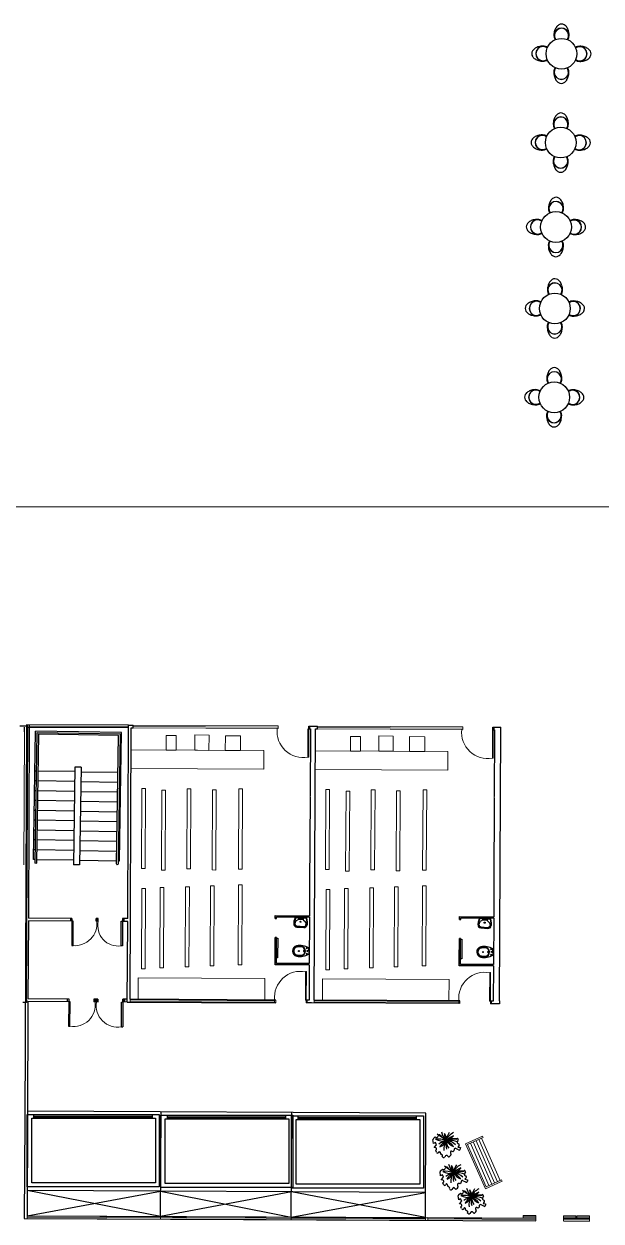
# Model space of a CAD drawing. Header units: metres. Extents: x 322294 to 7190115, y 7390841 to 10157759.
# Drawn here: x 323160.45 to 323179.22, y 7393271.22 to 7393310.15 of the extents above; entities that cross this region are included whole.
import ezdxf

# ---------------------------------------------------------------- set-up
doc = ezdxf.new("R2010")
doc.units = ezdxf.units.M
doc.layers.get('0').update_dxf_attribs({"lineweight": 18})
for name, color, linetype, lineweight in [('352_HIDROG_INTERM_TOP', 4, 'Continuous', 18), ('ESQUADRIA', 2, 'Continuous', 15), ('linagrossa', 7, 'Continuous', 25), ('MÓVEIS', 7, 'Continuous', 13), ('PISO', 254, 'Continuous', 9), ('VIDRO', 4, 'Continuous', 15)]:
    doc.layers.add(name, color=color, linetype=linetype, lineweight=lineweight)
for name, color, linetype in [('Alvenaria', 6, 'Continuous'), ('Corrimão', 1, 'Continuous'), ('greeb', 92, 'Continuous'), ('HIDRAULICA', 3, 'Continuous'), ('Mobiliário', 1, 'Continuous'), ('Mobiliário 2', 2, 'Continuous'), ('PECAS', 2, 'Continuous')]:
    doc.layers.add(name, color=color, linetype=linetype)

# ---------------------------------------------------------------- blocks, each defined once
blk = doc.blocks.new('new block.dwg vaso sanitario')
at = {"layer": 'PECAS', "color": 0}
for q in [(0, 95.742742), (0, -95.742742)]:
    blk.add_line((0, 0), q, dxfattribs=at)
for centre, radius in [((40.000002, 0), 17.500001), ((62.500003, 91.500003), 17.500001), ((325.000014, 0), 15.000001), ((62.500003, -91.500004), 17.500001)]:
    blk.add_circle(centre, radius, dxfattribs=at)
for centre, radius, start, end in [((7.500001, 95.742742), 7.5, 120.612911, 180), ((281.877309, -367.965429), 546.302538, 78.038978, 120.612911), ((257.500011, 0), 145.000006, 94.115245, 180), ((257.500011, 0), 145.000006, 180, 265.884755), ((257.500011, 0), 138.500006, 94.115245, 180), ((257.500011, 0), 138.500006, 180, 265.884755), ((145.000006, 0), 30.000001, 213.541951, 146.458049), ((282.97582, -354.084727), 500.00002, 77.754014, 94.115245), ((282.97582, -354.084727), 493.50002, 77.754014, 94.115245), ((359.829176, 0), 131.170844, 0, 77.754014), ((359.829176, 0), 131.170844, 282.245986, 0), ((359.829176, 0), 137.670844, 0, 77.754014), ((359.829176, 0), 137.670844, 282.245986, 0), ((359.829176, 0), 170.170846, 0, 78.038978), ((359.829176, 0), 170.170846, 281.961022, 0), ((7.500001, -95.742742), 7.5, 180, 239.387089), ((281.877309, 367.965428), 546.302538, 239.387089, 281.961022), ((282.97582, 354.084726), 500.00002, 265.884755, 282.245986), ((282.97582, 354.084726), 493.50002, 265.884755, 282.245986)]:
    blk.add_arc(centre, radius, start, end, dxfattribs=at)
blk = doc.blocks.new('Escada Emergência')
at = {"layer": 'Alvenaria'}
for p, q in [((-4.18, -0.05), (-4.18, 0)), ((-4.18, 0), (0, 0)), ((-3.86, -0.05), (-3.86, 0)), ((-3.54, -0.05), (-3.54, 0)), ((-3.22, -0.05), (-3.22, 0)), ((-2.9, -0.05), (-2.9, 0)), ((-2.58, -0.05), (-2.58, 0)), ((-2.26, -0.05), (-2.26, 0)), ((-1.94, -0.05), (-1.94, 0)), ((-1.62, -0.05), (-1.62, 0)), ((-1.3, -0.05), (-1.3, 0)), ((0, -2.8), (0, 0)), ((-4.18, -1.3), (-4.18, -0.1)), ((-3.86, -1.3), (-3.86, -0.1)), ((-3.54, -1.3), (-3.54, -0.1)), ((-3.22, -1.3), (-3.22, -0.1)), ((-2.9, -1.3), (-2.9, -0.1)), ((-2.58, -1.3), (-2.58, -0.1)), ((-2.26, -1.3), (-2.26, -0.1)), ((-1.94, -1.3), (-1.94, -0.1)), ((-1.62, -1.3), (-1.62, -0.1)), ((-1.3, -1.3), (-1.3, -0.1)), ((-1.15, -1.3), (-4.33, -1.3)), ((-4.33, -1.5), (-4.33, -1.3)), ((-1.15, -1.5), (-4.33, -1.5)), ((-4.18, -1.5), (-4.18, -2.7)), ((-3.86, -1.5), (-3.86, -2.7)), ((-3.54, -1.5), (-3.54, -2.7)), ((-3.22, -1.5), (-3.22, -2.7)), ((-2.9, -1.5), (-2.9, -2.7)), ((-2.58, -1.5), (-2.58, -2.7)), ((-2.26, -1.5), (-2.26, -2.7)), ((-1.94, -1.5), (-1.94, -2.7)), ((-1.62, -1.5), (-1.62, -2.7)), ((-1.3, -1.5), (-1.3, -2.7)), ((-1.15, -1.5), (-1.15, -1.3)), ((-4.18, -2.75), (-4.18, -2.8)), ((-4.18, -2.8), (0, -2.8)), ((-3.86, -2.75), (-3.86, -2.8)), ((-3.54, -2.75), (-3.54, -2.8)), ((-3.22, -2.75), (-3.22, -2.8)), ((-2.9, -2.75), (-2.9, -2.8)), ((-2.58, -2.75), (-2.58, -2.8)), ((-2.26, -2.75), (-2.26, -2.8)), ((-1.94, -2.75), (-1.94, -2.8)), ((-1.62, -2.75), (-1.62, -2.8)), ((-1.3, -2.75), (-1.3, -2.8))]:
    blk.add_line(p, q, dxfattribs=at)
at = {"layer": 'Corrimão'}
blk.add_lwpolyline([(-4.28, -0.05), (-0.05, -0.05), (-0.05, -2.75), (-4.28, -2.75, -1), (-4.28, -2.7), (-0.1, -2.7), (-0.1, -0.1), (-4.28, -0.1, -1)], format="xyb", close=True, dxfattribs=at)
blk = doc.blocks.new('pia de banheiro')
at = {"layer": 'HIDRAULICA', "color": 0}
for p, q in [((-1167.941, -47.098), (-1167.741, -47.048)), ((-1167.941, -47.598), (-1167.941, -47.098)), ((-1167.921, -47.113), (-1167.736, -47.067)), ((-1167.921, -47.582), (-1167.921, -47.113)), ((-1167.921, -47.248), (-1167.841, -47.248)), ((-1167.841, -47.448), (-1167.921, -47.448)), ((-1167.841, -47.248), (-1167.767, -47.141)), ((-1167.841, -47.248), (-1167.841, -47.448)), ((-1167.841, -47.448), (-1167.771, -47.553)), ((-1167.741, -47.048), (-1167.632, -47.048)), ((-1167.741, -47.068), (-1167.632, -47.068)), ((-1167.685, -47.098), (-1167.632, -47.098)), ((-1167.541, -47.506), (-1167.541, -47.189)), ((-1167.511, -47.506), (-1167.511, -47.189)), ((-1167.491, -47.506), (-1167.491, -47.189)), ((-1167.941, -47.598), (-1167.741, -47.648)), ((-1167.921, -47.582), (-1167.736, -47.628)), ((-1167.741, -47.628), (-1167.632, -47.628)), ((-1167.741, -47.648), (-1167.632, -47.648)), ((-1167.687, -47.598), (-1167.632, -47.598))]:
    blk.add_line(p, q, dxfattribs=at)
for centre, radius in [((-1167.881, -47.348), 0.0195), ((-1167.881, -47.298), 0.0183), ((-1167.881, -47.398), 0.0182), ((-1167.741, -47.348), 0.0234)]:
    blk.add_circle(centre, radius, dxfattribs=at)
for centre, radius, start, end in [((-1167.685, -47.198), 0.1, 90, 145.2405), ((-1167.632, -47.189), 0.141, 0, 90), ((-1167.632, -47.189), 0.121, 0, 90), ((-1167.632, -47.189), 0.0914, 0, 90), ((-1167.687, -47.498), 0.1, 213.7272, 270), ((-1167.632, -47.506), 0.0914, 270, 0), ((-1167.632, -47.506), 0.121, 270, 0), ((-1167.632, -47.506), 0.141, 270, 0)]:
    blk.add_arc(centre, radius, start, end, dxfattribs=at)
blk = doc.blocks.new('tree-pl-31')
at = {"color": 0, "linetype": 'ByBlock'}
for p, q in [((-1.12, 0.09), (-0.99, 0.25)), ((-0.99, 0.25), (-0.91, 0.22)), ((-0.02, 0.1), (-0.86, 0.51)), ((-0.78, 0.29), (-0.75, 0.41)), ((-0.61, 0.47), (-0.46, 0.39)), ((0.31, 0.33), (0.83, 0.44)), ((0.95, 0.32), (0.9, 0.15)), ((0.98, 0.02), (1.04, 0.01)), ((-1.04, -0.33), (-1.14, 0)), ((-0.9, -0.21), (-1.04, -0.33)), ((-0.93, -0.64), (-0.78, -0.39)), ((-0.79, -0.66), (-0.93, -0.64)), ((-0.78, -0.39), (-0.9, -0.21)), ((-0.76, -0.88), (-0.72, -0.81)), ((-0.68, -1.01), (-0.76, -0.88)), ((-0.47, -0.91), (-0.5, -0.99)), ((-0.45, -0.91), (-0.47, -0.91)), ((0.48, -0.83), (0.55, -1.02)), ((0.67, -0.73), (0.62, -0.71)), ((0.74, -0.65), (0.67, -0.73)), ((0.74, -0.51), (0.74, -0.65)), ((1.12, -0.5), (0.87, -0.42)), ((1.1, -0.14), (1.02, -0.28)), ((1.02, -0.28), (1.24, -0.28)), ((1.24, -0.28), (1.25, -0.4)), ((-0.21, -1.12), (-0.24, -1.12)), ((-0.14, -1.29), (-0.13, -1.27)), ((-0.08, -1.33), (-0.14, -1.29)), ((0.13, -1.17), (0.07, -1.29)), ((0.32, -1.18), (0.29, -1.15)), ((0.53, -1.09), (0.47, -1.17))]:
    blk.add_line(p, q, dxfattribs=at)
for centre, radius, start, end in [((-1.04, 0.02), 0.1, 141.8627, 196.0799), ((-0.44, -1.71), 1.84, 77.3342, 105.4358), ((-0.44, 1.83), 1.84, 254.5642, 282.6658), ((-0.88, 0.32), 0.1, 252.2434, 344.5493), ((-0.65, 0.38), 0.1, 62.1589, 164.5493), ((0.68, -1.62), 1.84, 111.5628, 134.1842), ((1.13, 1.5), 1.84, 204.0126, 231.1522), ((-1.18, 0.47), 1.22, 305.8088, 342.5666), ((0.68, -0.92), 1.22, 123.7318, 160.4895), ((-1.18, -0.15), 1.22, 11.3557, 42.1465), ((0.93, 0.83), 1.22, 187.747, 218.9832), ((1.08, -0.41), 1.22, 157.1271, 196.64), ((1.49, -0.96), 1.84, 121.9513, 146.5847), ((0.72, -0.89), 1.22, 84.3993, 129.2176), ((-0.56, -1.67), 1.84, 48.9632, 73.7627), ((1.16, -0.15), 1.22, 124.5644, 168.6443), ((1.81, 0.11), 1.84, 157.6127, 180.8133), ((-1.05, 1.57), 1.84, 303.455, 328.0885), ((1.16, 0.34), 1.22, 191.3557, 223.7531), ((1.81, 0.08), 1.84, 179.1867, 202.4381), ((0.56, -1.66), 1.84, 77.2147, 107.9912), ((0.9, 0.9), 1.22, 222.0761, 257.975), ((0.11, -1.13), 1.22, 55.2433, 95.8223), ((0.85, 0.34), 0.1, 345.7453, 101.5547), ((1, 0.12), 0.1, 165.7453, 257.3108), ((1.01, -0.09), 0.1, 330.9628, 77.3108), ((-0.8, -0.76), 0.1, 325.8594, 83.2062), ((-0.59, -0.96), 0.1, 211.5165, 342.0079), ((-0.44, -1.01), 0.1, 356.1557, 92.2923), ((0.57, -0.8), 0.1, 62.8336, 201.1591), ((0.84, -0.51), 0.1, 71.0828, 180), ((1.15, -0.41), 0.1, 251.0828, 6.0047), ((-0.24, -1.02), 0.1, 176.1557, 268.7537), ((-0.22, -1.22), 0.1, 330.5417, 88.7537), ((-0.02, -1.25), 0.1, 235.694, 333.9208), ((0.22, -1.22), 0.1, 43.0704, 153.9208), ((0.39, -1.11), 0.1, 223.0704, 322.8351), ((0.45, -1.03), 0.1, 322.8351, 10.9464)]:
    blk.add_arc(centre, radius, start, end, dxfattribs=at)
blk = doc.blocks.new('BANCO DE PRAÇA')
at = {"layer": 'MÓVEIS'}
for p, q in [((-1258.724, -31.249), (-1257.124, -31.249)), ((-1258.724, -31.849), (-1258.724, -31.249)), ((-1258.674, -31.299), (-1257.174, -31.299)), ((-1258.674, -31.849), (-1258.674, -31.299)), ((-1258.674, -31.399), (-1257.174, -31.399)), ((-1258.674, -31.499), (-1257.174, -31.499)), ((-1257.174, -31.299), (-1257.174, -31.849)), ((-1257.124, -31.249), (-1257.124, -31.849)), ((-1258.724, -31.799), (-1258.724, -31.849)), ((-1258.724, -31.849), (-1258.674, -31.849)), ((-1258.674, -31.599), (-1257.174, -31.599)), ((-1258.674, -31.699), (-1257.174, -31.699)), ((-1258.674, -31.799), (-1257.174, -31.799)), ((-1258.674, -31.849), (-1258.674, -31.799)), ((-1257.174, -31.799), (-1257.174, -31.849)), ((-1257.174, -31.849), (-1257.124, -31.849)), ((-1257.124, -31.849), (-1257.124, -31.799))]:
    blk.add_line(p, q, dxfattribs=at)
blk = doc.blocks.new('Mesa Café')
at = {"layer": 'Mobiliário', "linetype": 'Continuous'}
for centre, radius, start, end in [((0, 0.596), 0.237, 325.086, 214.914), ((0, 0.596), 0.232, 324.7993, 215.2007), ((0.154, 0.638), 0.394, 146.2313, 164.5192), ((0.059, 0.701), 0.281, 121.7772, 146.2313), ((0, 0.797), 0.168, 90, 121.7772), ((0, 0.797), 0.168, 58.2228, 90), ((-0.059, 0.701), 0.281, 33.7687, 58.2228), ((-0.154, 0.638), 0.394, 15.4808, 33.7687), ((0.303, 0.596), 0.549, 164.5192, 180), ((0, 0.596), 0.246, 180, 214.4758), ((0, 0.596), 0.246, 325.5242, 0), ((-0.303, 0.596), 0.549, 0, 15.4808), ((-0.797, 0), 0.168, 148.2228, 180), ((-0.701, -0.059), 0.281, 123.7687, 148.2228), ((-0.638, -0.154), 0.394, 105.4808, 123.7687), ((-0.596, 0), 0.237, 55.086, 304.914), ((-0.596, 0), 0.232, 54.7993, 305.2007), ((-0.596, -0.303), 0.549, 90, 105.4808), ((-0.596, 0), 0.246, 55.5242, 90), ((0.596, 0), 0.246, 90, 124.4758), ((0.596, 0), 0.237, 235.086, 124.914), ((0.596, 0), 0.232, 234.7993, 125.2007), ((0.596, -0.303), 0.549, 74.5192, 90), ((0.638, -0.154), 0.394, 56.2313, 74.5192), ((0.701, -0.059), 0.281, 31.7772, 56.2313), ((0.797, 0), 0.168, 0, 31.7772), ((0.797, 0), 0.168, 328.2228, 0), ((-0.797, 0), 0.168, 180, 211.7772), ((-0.701, 0.059), 0.281, 211.7772, 236.2313), ((-0.638, 0.154), 0.394, 236.2313, 254.5192), ((-0.596, 0.303), 0.549, 254.5192, 270), ((-0.596, 0), 0.246, 270, 304.4758), ((0.596, 0), 0.246, 235.5242, 270), ((0.596, 0.303), 0.549, 270, 285.4808), ((0.638, 0.154), 0.394, 285.4808, 303.7687), ((0.701, 0.059), 0.281, 303.7687, 328.2228), ((0, -0.596), 0.246, 145.5242, 180), ((0.303, -0.596), 0.549, 180, 195.4808), ((0, -0.596), 0.237, 145.086, 34.914), ((0, -0.596), 0.232, 144.7993, 35.2007), ((0.154, -0.638), 0.394, 195.4808, 213.7687), ((-0.154, -0.638), 0.394, 326.2313, 344.5192), ((0, -0.596), 0.246, 0, 34.4758), ((-0.303, -0.596), 0.549, 344.5192, 0), ((0.059, -0.701), 0.281, 213.7687, 238.2228), ((0, -0.797), 0.168, 238.2228, 270), ((0, -0.797), 0.168, 270, 301.7772), ((-0.059, -0.701), 0.281, 301.7772, 326.2313)]:
    blk.add_arc(centre, radius, start, end, dxfattribs=at)
at = {"layer": 'Mobiliário 2'}
blk.add_circle((0, 0), 0.5, dxfattribs=at)

msp = doc.modelspace()

# ---------------------------------------------------------------- linework, layer by layer
at = {"layer": '352_HIDROG_INTERM_TOP'}
msp.add_line((323149.861, 7393294.448), (323203.321, 7393294.448), dxfattribs=at)
at = {"layer": 'Alvenaria'}
msp.add_line((323160.471, 7393287.132), (323160.472, 7393287.282), dxfattribs=at)
at = {"layer": 'ESQUADRIA'}
for centre, radius, start, end in [((323169.529, 7393287.145), 0.848, 173.7691, 280.3564), ((323175.53, 7393287.113), 0.848, 173.7691, 280.3564), ((323162.104, 7393280.901), 0.723, 265.7454, 5.7834), ((323163.517, 7393280.83), 0.664, 167.531, 277.7985), ((323169.448, 7393278.497), 0.848, 79.1211, 185.7084), ((323175.438, 7393278.465), 0.848, 79.1211, 185.7084), ((323162.059, 7393278.262), 0.714, 261.0502, 7.3479), ((323163.494, 7393278.227), 0.695, 170.0528, 280.5043)]:
    msp.add_arc(centre, radius, start, end, dxfattribs=at)
at = {"layer": 'linagrossa'}
for p, q in [((323160.322, 7393287.331), (323160.461, 7393287.331)), ((323160.461, 7393287.331), (323160.576, 7393287.33)), ((323160.537, 7393287.362), (323160.478, 7393274.495)), ((323163.854, 7393287.259), (323160.536, 7393287.274)), ((323160.536, 7393278.423), (323160.576, 7393287.248)), ((323163.854, 7393287.347), (323160.537, 7393287.362)), ((323160.576, 7393287.248), (323160.576, 7393287.33)), ((323160.624, 7393287.361), (323160.595, 7393281.072)), ((323163.826, 7393281.057), (323163.854, 7393287.347)), ((323163.854, 7393287.347), (323164.008, 7393287.346)), ((323163.901, 7393278.434), (323163.942, 7393287.259)), ((323163.942, 7393287.259), (323164.008, 7393287.258)), ((323164.008, 7393287.258), (323164.008, 7393287.346)), ((323169.715, 7393287.232), (323169.715, 7393287.32)), ((323169.715, 7393287.32), (323169.854, 7393287.319)), ((323169.715, 7393287.232), (323169.766, 7393287.232)), ((323169.766, 7393287.232), (323169.756, 7393285.056)), ((323169.854, 7393287.319), (323169.998, 7393287.314)), ((323169.891, 7393278.402), (323169.931, 7393287.227)), ((323169.931, 7393287.227), (323169.997, 7393287.227)), ((323169.997, 7393287.227), (323169.998, 7393287.314)), ((323175.704, 7393287.201), (323175.704, 7393287.288)), ((323175.704, 7393287.288), (323175.844, 7393287.287)), ((323175.844, 7393287.287), (323175.959, 7393287.287)), ((323175.918, 7393278.38), (323175.958, 7393287.205)), ((323175.958, 7393287.205), (323175.959, 7393287.287)), ((323175.704, 7393287.201), (323175.756, 7393287.2)), ((323175.756, 7393287.2), (323175.746, 7393285.024)), ((323169.756, 7393285.015), (323169.743, 7393282.141)), ((323175.746, 7393284.983), (323175.733, 7393282.109)), ((323169.743, 7393282.141), (323169.739, 7393281.153)), ((323175.733, 7393282.109), (323175.728, 7393281.121)), ((323160.595, 7393280.984), (323160.583, 7393278.449)), ((323162.008, 7393281.065), (323160.595, 7393281.072)), ((323162.054, 7393280.977), (323160.595, 7393280.984)), ((323161.96, 7393281.068), (323161.96, 7393280.98)), ((323162.008, 7393280.98), (323162.004, 7393280.18)), ((323162.008, 7393281.067), (323162.008, 7393280.98)), ((323162.05, 7393280.18), (323162.054, 7393280.98)), ((323162.796, 7393280.976), (323162.796, 7393281.063)), ((323162.869, 7393281.061), (323162.796, 7393281.061)), ((323162.824, 7393281.064), (323162.823, 7393280.976)), ((323162.842, 7393281.063), (323162.842, 7393280.975)), ((323162.869, 7393280.976), (323162.869, 7393281.063)), ((323163.657, 7393281.059), (323163.657, 7393280.972)), ((323163.826, 7393281.057), (323163.657, 7393281.058)), ((323163.705, 7393281.059), (323163.705, 7393280.971)), ((323168.626, 7393281.061), (323168.626, 7393281.158)), ((323168.626, 7393281.158), (323169.739, 7393281.153)), ((323168.626, 7393281.082), (323168.667, 7393281.082)), ((323168.626, 7393281.061), (323168.667, 7393281.061)), ((323168.667, 7393281.061), (323168.667, 7393281.117)), ((323168.667, 7393281.117), (323169.738, 7393281.112)), ((323169.738, 7393281.112), (323169.731, 7393279.594)), ((323174.615, 7393281.029), (323174.616, 7393281.126)), ((323174.615, 7393281.05), (323174.656, 7393281.05)), ((323174.615, 7393281.029), (323174.656, 7393281.029)), ((323174.616, 7393281.126), (323175.728, 7393281.121)), ((323174.656, 7393281.029), (323174.656, 7393281.085)), ((323174.656, 7393281.085), (323175.728, 7393281.08)), ((323175.728, 7393281.08), (323175.721, 7393279.562)), ((323162.823, 7393280.974), (323162.796, 7393280.974)), ((323162.869, 7393280.974), (323162.823, 7393280.974)), ((323163.608, 7393280.172), (323163.611, 7393280.972)), ((323163.825, 7393280.969), (323163.611, 7393280.97)), ((323163.657, 7393280.972), (323163.653, 7393280.172)), ((323163.813, 7393278.347), (323163.825, 7393280.969)), ((323168.62, 7393279.899), (323168.622, 7393280.261)), ((323168.622, 7393280.261), (323168.623, 7393280.441)), ((323168.623, 7393280.441), (323168.664, 7393280.441)), ((323168.664, 7393280.44), (323168.623, 7393280.44)), ((323168.623, 7393280.418), (323168.664, 7393280.418)), ((323168.66, 7393279.599), (323168.663, 7393280.261)), ((323168.663, 7393280.261), (323168.664, 7393280.442)), ((323168.664, 7393280.418), (323168.704, 7393280.418)), ((323168.704, 7393280.418), (323168.701, 7393279.785)), ((323174.61, 7393279.867), (323174.612, 7393280.229)), ((323174.653, 7393280.408), (323174.612, 7393280.409)), ((323174.612, 7393280.229), (323174.612, 7393280.409)), ((323174.612, 7393280.409), (323174.653, 7393280.409)), ((323174.612, 7393280.386), (323174.653, 7393280.386)), ((323174.649, 7393279.567), (323174.652, 7393280.229)), ((323174.652, 7393280.229), (323174.653, 7393280.41)), ((323174.653, 7393280.386), (323174.693, 7393280.386)), ((323174.693, 7393280.386), (323174.69, 7393279.753)), ((323162.004, 7393280.18), (323162.05, 7393280.18)), ((323163.653, 7393280.172), (323163.608, 7393280.172)), ((323168.619, 7393279.558), (323168.62, 7393279.899)), ((323174.608, 7393279.526), (323174.61, 7393279.867)), ((323169.731, 7393279.553), (323168.619, 7393279.558)), ((323169.731, 7393279.594), (323168.66, 7393279.599)), ((323168.701, 7393279.785), (323168.661, 7393279.785)), ((323169.731, 7393279.553), (323169.726, 7393278.407)), ((323175.721, 7393279.521), (323174.608, 7393279.526)), ((323175.721, 7393279.562), (323174.649, 7393279.567)), ((323174.69, 7393279.753), (323174.65, 7393279.753)), ((323175.721, 7393279.521), (323175.716, 7393278.376)), ((323160.535, 7393278.33), (323160.42, 7393278.331)), ((323160.536, 7393278.423), (323160.535, 7393278.33)), ((323160.583, 7393278.362), (323160.565, 7393274.494)), ((323161.906, 7393278.443), (323160.583, 7393278.449)), ((323161.951, 7393278.355), (323160.583, 7393278.362)), ((323161.858, 7393278.445), (323161.858, 7393278.358)), ((323161.906, 7393278.357), (323161.902, 7393277.557)), ((323161.906, 7393278.445), (323161.906, 7393278.357)), ((323161.948, 7393277.557), (323161.951, 7393278.357)), ((323162.721, 7393278.441), (323162.721, 7393278.354)), ((323162.856, 7393278.439), (323162.721, 7393278.439)), ((323162.766, 7393278.352), (323162.721, 7393278.352)), ((323162.766, 7393278.353), (323162.767, 7393278.441)), ((323162.855, 7393278.351), (323162.767, 7393278.352)), ((323162.809, 7393278.347), (323162.809, 7393278.435)), ((323162.81, 7393278.439), (323162.81, 7393278.351)), ((323162.855, 7393278.435), (323162.854, 7393278.347)), ((323162.855, 7393278.351), (323162.856, 7393278.439)), ((323163.62, 7393277.544), (323163.624, 7393278.344)), ((323163.624, 7393278.344), (323163.67, 7393278.348)), ((323163.67, 7393278.344), (323163.666, 7393277.544)), ((323163.67, 7393278.431), (323163.67, 7393278.344)), ((323163.813, 7393278.347), (323163.67, 7393278.348)), ((323163.814, 7393278.434), (323163.671, 7393278.435)), ((323163.671, 7393278.348), (323163.671, 7393278.435)), ((323163.718, 7393278.431), (323163.717, 7393278.343)), ((323163.719, 7393278.347), (323163.719, 7393278.435)), ((323168.639, 7393278.325), (323163.813, 7393278.347)), ((323163.813, 7393278.347), (323168.639, 7393278.325)), ((323168.64, 7393278.412), (323163.901, 7393278.434)), ((323163.901, 7393278.434), (323168.64, 7393278.412)), ((323169.726, 7393278.407), (323169.605, 7393278.408)), ((323169.803, 7393278.315), (323169.633, 7393278.32)), ((323174.629, 7393278.293), (323169.803, 7393278.315)), ((323174.629, 7393278.381), (323169.891, 7393278.402)), ((323169.891, 7393278.402), (323174.629, 7393278.381)), ((323175.716, 7393278.376), (323175.595, 7393278.376)), ((323175.803, 7393278.288), (323175.623, 7393278.288)), ((323175.918, 7393278.287), (323175.803, 7393278.288)), ((323175.918, 7393278.38), (323175.918, 7393278.287)), ((323161.902, 7393277.557), (323161.948, 7393277.557)), ((323163.62, 7393277.544), (323163.666, 7393277.544)), ((323173.526, 7393274.734), (323160.567, 7393274.793)), ((323164.893, 7393271.376), (323164.909, 7393274.774)), ((323169.146, 7393271.356), (323169.162, 7393274.754)), ((323160.478, 7393274.495), (323160.463, 7393271.308)), ((323160.565, 7393274.494), (323160.551, 7393271.395)), ((323173.51, 7393271.336), (323173.526, 7393274.734)), ((323160.551, 7393271.395), (323164.897, 7393272.198)), ((323173.514, 7393272.158), (323160.555, 7393272.217)), ((323164.893, 7393271.376), (323160.555, 7393272.217)), ((323169.15, 7393272.178), (323164.893, 7393271.376)), ((323164.897, 7393272.198), (323169.146, 7393271.356)), ((323169.146, 7393271.356), (323173.514, 7393272.158)), ((323173.51, 7393271.336), (323169.15, 7393272.178)), ((323160.463, 7393271.308), (323177.098, 7393271.232)), ((323160.551, 7393271.395), (323177.099, 7393271.32)), ((323169.146, 7393271.356), (323177.099, 7393271.32)), ((323177.999, 7393271.316), (323178.839, 7393271.312)), ((323177.999, 7393271.316), (323178.839, 7393271.312)), ((323177.998, 7393271.228), (323178.839, 7393271.225))]:
    msp.add_line(p, q, dxfattribs=at)
for points in [[(323164.852, 7393272.336), (323160.556, 7393272.336), (323160.556, 7393274.685), (323164.852, 7393274.685)], [(323164.726, 7393272.465), (323160.704, 7393272.465), (323160.704, 7393274.566), (323164.726, 7393274.566)], [(323164.617, 7393274.566), (323160.776, 7393274.566), (323160.776, 7393274.685), (323164.617, 7393274.685)], [(323160.776, 7393274.625), (323164.617, 7393274.625), (323164.617, 7393274.625), (323160.776, 7393274.625)], [(323169.194, 7393272.316), (323164.898, 7393272.316), (323164.898, 7393274.665), (323169.194, 7393274.665)], [(323169.068, 7393272.445), (323165.046, 7393272.445), (323165.046, 7393274.546), (323169.068, 7393274.546)], [(323168.959, 7393274.546), (323165.118, 7393274.546), (323165.118, 7393274.665), (323168.959, 7393274.665)], [(323165.118, 7393274.606), (323168.959, 7393274.606), (323168.959, 7393274.606), (323165.118, 7393274.606)], [(323173.447, 7393272.297), (323169.151, 7393272.297), (323169.151, 7393274.646), (323173.447, 7393274.646)], [(323173.321, 7393272.425), (323169.299, 7393272.425), (323169.299, 7393274.527), (323173.321, 7393274.527)], [(323173.212, 7393274.527), (323169.371, 7393274.527), (323169.371, 7393274.646), (323173.212, 7393274.646)], [(323169.371, 7393274.586), (323173.212, 7393274.586), (323173.212, 7393274.586), (323169.371, 7393274.586)]]:
    msp.add_lwpolyline(points, close=True, dxfattribs=at)
at = {"layer": 'PISO'}
for p, q in [((323168.722, 7393287.324), (323168.721, 7393287.237)), ((323169.683, 7393286.306), (323169.687, 7393287.232)), ((323169.715, 7393287.232), (323169.711, 7393286.305)), ((323169.716, 7393287.32), (323169.715, 7393287.232)), ((323169.746, 7393287.32), (323169.746, 7393287.232)), ((323174.723, 7393287.292), (323174.722, 7393287.205)), ((323175.717, 7393287.288), (323175.716, 7393287.2)), ((323175.747, 7393287.288), (323175.747, 7393287.2)), ((323175.684, 7393286.274), (323175.688, 7393287.2)), ((323175.716, 7393287.2), (323175.712, 7393286.273)), ((323169.711, 7393286.305), (323169.683, 7393286.306)), ((323175.712, 7393286.273), (323175.684, 7393286.274)), ((323169.609, 7393279.335), (323169.605, 7393278.408)), ((323169.638, 7393279.335), (323169.609, 7393279.335)), ((323169.634, 7393278.408), (323169.638, 7393279.335)), ((323175.599, 7393279.303), (323175.595, 7393278.376)), ((323175.628, 7393279.303), (323175.599, 7393279.303)), ((323175.623, 7393278.376), (323175.628, 7393279.303)), ((323168.605, 7393278.325), (323168.605, 7393278.413)), ((323168.639, 7393278.325), (323168.64, 7393278.412)), ((323169.633, 7393278.32), (323169.634, 7393278.408)), ((323169.664, 7393278.32), (323169.664, 7393278.408)), ((323174.594, 7393278.293), (323174.594, 7393278.381)), ((323174.629, 7393278.293), (323174.629, 7393278.381)), ((323175.623, 7393278.288), (323175.623, 7393278.376)), ((323175.653, 7393278.288), (323175.653, 7393278.376))]:
    msp.add_line(p, q, dxfattribs=at)
for points in [[(323165.404, 7393286.535), (323165.078, 7393286.536), (323165.08, 7393287.016), (323165.406, 7393287.015)], [(323166.467, 7393286.53), (323166.004, 7393286.532), (323166.007, 7393287.029), (323166.47, 7393287.027)], [(323167.496, 7393286.525), (323166.999, 7393286.528), (323167.001, 7393287.007), (323167.499, 7393287.005)], [(323171.394, 7393286.503), (323171.068, 7393286.504), (323171.07, 7393286.984), (323171.396, 7393286.983)], [(323172.457, 7393286.498), (323171.994, 7393286.5), (323171.996, 7393286.997), (323172.459, 7393286.995)], [(323173.486, 7393286.493), (323172.989, 7393286.496), (323172.991, 7393286.975), (323173.488, 7393286.973)], [(323163.936, 7393285.942), (323168.248, 7393285.922), (323168.251, 7393286.522), (323163.938, 7393286.541)], [(323169.925, 7393285.91), (323174.238, 7393285.89), (323174.24, 7393286.49), (323169.928, 7393286.51)], [(323164.392, 7393282.684), (323164.272, 7393282.685), (323164.284, 7393285.289), (323164.404, 7393285.289)], [(323165.867, 7393282.677), (323165.747, 7393282.678), (323165.759, 7393285.282), (323165.879, 7393285.282)], [(323167.547, 7393282.67), (323167.427, 7393282.67), (323167.439, 7393285.275), (323167.559, 7393285.274)], [(323165.043, 7393282.63), (323164.923, 7393282.63), (323164.935, 7393285.235), (323165.055, 7393285.234)], [(323166.69, 7393282.639), (323166.57, 7393282.64), (323166.582, 7393285.244), (323166.702, 7393285.244)], [(323170.381, 7393282.652), (323170.261, 7393282.653), (323170.273, 7393285.257), (323170.393, 7393285.257)], [(323171.033, 7393282.598), (323170.913, 7393282.598), (323170.925, 7393285.203), (323171.045, 7393285.202)], [(323171.856, 7393282.646), (323171.736, 7393282.646), (323171.748, 7393285.25), (323171.868, 7393285.25)], [(323172.679, 7393282.607), (323172.559, 7393282.608), (323172.571, 7393285.212), (323172.691, 7393285.212)], [(323173.537, 7393282.638), (323173.417, 7393282.638), (323173.429, 7393285.243), (323173.549, 7393285.242)], [(323167.533, 7393279.551), (323167.413, 7393279.552), (323167.425, 7393282.156), (323167.545, 7393282.156)], [(323164.394, 7393279.429), (323164.274, 7393279.429), (323164.286, 7393282.034), (323164.406, 7393282.033)], [(323164.995, 7393279.46), (323164.875, 7393279.461), (323164.886, 7393282.065), (323165.006, 7393282.065)], [(323165.818, 7393279.491), (323165.698, 7393279.491), (323165.71, 7393282.096), (323165.83, 7393282.095)], [(323166.624, 7393279.521), (323166.504, 7393279.522), (323166.516, 7393282.126), (323166.636, 7393282.126)], [(323170.384, 7393279.397), (323170.264, 7393279.397), (323170.276, 7393282.002), (323170.396, 7393282.001)], [(323170.984, 7393279.428), (323170.864, 7393279.429), (323170.876, 7393282.033), (323170.996, 7393282.033)], [(323171.807, 7393279.459), (323171.687, 7393279.459), (323171.699, 7393282.064), (323171.819, 7393282.063)], [(323172.614, 7393279.489), (323172.494, 7393279.49), (323172.505, 7393282.094), (323172.625, 7393282.094)], [(323173.523, 7393279.519), (323173.403, 7393279.52), (323173.414, 7393282.124), (323173.535, 7393282.124)], [(323168.283, 7393278.414), (323164.167, 7393278.433), (323164.171, 7393279.134), (323168.286, 7393279.116)], [(323174.273, 7393278.382), (323170.157, 7393278.401), (323170.16, 7393279.102), (323174.276, 7393279.084)]]:
    msp.add_lwpolyline(points, close=True, dxfattribs=at)
at = {"layer": 'VIDRO'}
for p, q in [((323163.854, 7393287.347), (323160.624, 7393287.361)), ((323160.624, 7393287.361), (323160.624, 7393287.274)), ((323163.854, 7393287.303), (323160.624, 7393287.318)), ((323160.624, 7393287.274), (323163.854, 7393287.259)), ((323163.854, 7393287.259), (323163.854, 7393287.347)), ((323168.722, 7393287.324), (323164.008, 7393287.346)), ((323168.722, 7393287.281), (323164.008, 7393287.302)), ((323164.008, 7393287.258), (323168.721, 7393287.237)), ((323169.997, 7393287.227), (323174.722, 7393287.205)), ((323169.998, 7393287.314), (323174.723, 7393287.292)), ((323174.722, 7393287.249), (323169.998, 7393287.27)), ((323160.452, 7393282.807), (323160.471, 7393287.132)), ((323169.756, 7393285.015), (323169.756, 7393285.056)), ((323175.746, 7393284.983), (323175.746, 7393285.024)), ((323163.901, 7393278.434), (323163.901, 7393278.385)), ((323168.605, 7393278.413), (323163.901, 7393278.434)), ((323163.901, 7393278.385), (323168.605, 7393278.369)), ((323163.901, 7393278.385), (323163.901, 7393278.346)), ((323163.901, 7393278.346), (323168.605, 7393278.325)), ((323168.605, 7393278.369), (323168.605, 7393278.413)), ((323168.605, 7393278.325), (323168.605, 7393278.369)), ((323169.891, 7393278.402), (323169.89, 7393278.315)), ((323169.89, 7393278.315), (323174.594, 7393278.293)), ((323174.594, 7393278.381), (323169.891, 7393278.402)), ((323169.891, 7393278.358), (323174.594, 7393278.337)), ((323174.594, 7393278.293), (323174.594, 7393278.381)), ((323160.556, 7393271.308), (323160.551, 7393271.395)), ((323160.551, 7393271.395), (323173.51, 7393271.336)), ((323173.51, 7393271.293), (323160.554, 7393271.352)), ((323173.51, 7393271.249), (323160.556, 7393271.308)), ((323164.893, 7393271.376), (323164.893, 7393271.288)), ((323169.146, 7393271.356), (323169.146, 7393271.269)), ((323173.51, 7393271.336), (323173.51, 7393271.249)), ((323173.59, 7393271.248), (323173.59, 7393271.336)), ((323173.59, 7393271.336), (323177.099, 7393271.32)), ((323177.099, 7393271.276), (323173.59, 7393271.292)), ((323177.098, 7393271.232), (323173.59, 7393271.248)), ((323176.69, 7393271.406), (323176.689, 7393271.322)), ((323176.689, 7393271.362), (323177.099, 7393271.36)), ((323177.099, 7393271.401), (323176.69, 7393271.403)), ((323177.099, 7393271.401), (323177.098, 7393271.232)), ((323177.999, 7393271.397), (323177.998, 7393271.228)), ((323178.402, 7393271.395), (323177.999, 7393271.397)), ((323177.999, 7393271.356), (323178.402, 7393271.354)), ((323177.999, 7393271.316), (323178.839, 7393271.312)), ((323178.839, 7393271.268), (323177.999, 7393271.272)), ((323178.402, 7393271.395), (323178.402, 7393271.314)), ((323178.43, 7393271.398), (323178.43, 7393271.314)), ((323178.84, 7393271.393), (323178.43, 7393271.395)), ((323178.43, 7393271.354), (323178.84, 7393271.352)), ((323178.84, 7393271.393), (323178.839, 7393271.225)), ((323178.839, 7393271.225), (323177.998, 7393271.228))]:
    msp.add_line(p, q, dxfattribs=at)

# ---------------------------------------------------------------- block references
at = {"layer": 'Alvenaria', "rotation": 89.14145572826698}
msp.add_blockref('Escada Emergência', (323160.827, 7393287.156), dxfattribs=at)
at = {"layer": 'greeb', "xscale": 0.3879369405340169, "yscale": 0.3879369405340169, "zscale": 0.3879369405340169, "rotation": 350.4509584011454}
for p in [(323174.19, 7393273.803), (323174.422, 7393272.754), (323175.01, 7393271.971)]:
    msp.add_blockref('tree-pl-31', p, dxfattribs=at)
at = {"layer": 'Mobiliário', "rotation": 359.7387728791571}
for p in [(323177.931, 7393309.18), (323177.909, 7393306.291), (323177.753, 7393303.546), (323177.717, 7393300.897), (323177.696, 7393298.009)]:
    msp.add_blockref('Mesa Café', p, dxfattribs=at)
at = {"layer": 'MÓVEIS', "color": 0, "xscale": 0.7210815143997571, "yscale": 0.7210815143997571, "zscale": 0.7210815143997571, "rotation": 265.6100521351752}
for p in [(323139.038, 7392438.776), (323145.023, 7392438.747)]:
    msp.add_blockref('pia de banheiro', p, dxfattribs=at)
at = {"layer": 'MÓVEIS', "xscale": 0.001000000000000001, "yscale": 0.001000000000000001, "zscale": 0.001000000000000001, "rotation": 180.2463357083141}
for p in [(323169.715, 7393280.006), (323175.705, 7393279.974)]:
    msp.add_blockref('new block.dwg vaso sanitario', p, dxfattribs=at)
at = {"layer": 'MÓVEIS', "rotation": 113.7884772121873}
msp.add_blockref('BANCO DE PRAÇA', (322639.143, 7394411.456), dxfattribs=at)

doc.saveas('drawing.dxf')
